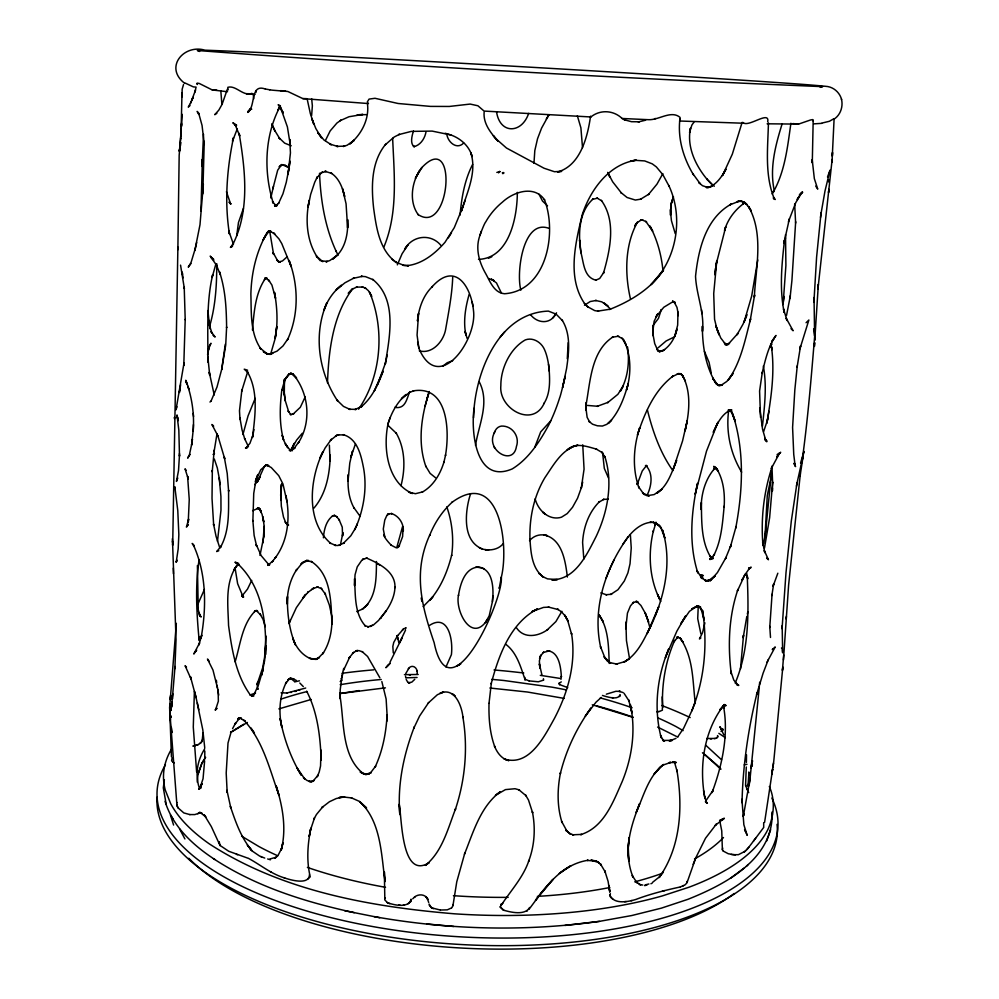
<?xml version="1.0" encoding="UTF-8"?>
<svg xmlns="http://www.w3.org/2000/svg" width="999" height="999" viewBox="0 0 999 999"><rect width="100%" height="100%" fill="white"/><g stroke="black" fill="none" stroke-linecap="round" stroke-linejoin="round"><path stroke-width="1.5" d="M567.282 358.791L568.181 342.732M813.174 120.567L812.287 162.874L812.212 159.665L814.347 178.634L817.744 189.123L815.708 186.064M814.747 335.239C811.313 376.71 807.929 418.506 802.272 459.702L803.983 451.423L800.549 463.124M177.872 247.015L177.859 249.775L179.171 155.257L180.682 138.399M179.458 453.521L179.495 456.181L178.833 430.207L176.985 414.96L178.334 420.591L177.572 418.194M795.629 223.064L794.655 203.983M814.747 338.137L814.747 340.309L818.343 284.465L818.031 289.086M834.04 120.117L832.13 159.515L828.533 192.532L828.883 189.323M197.402 565.496L198.289 611.438L197.677 608.229L200.3 616.196L199.375 614.46L201.199 616.97L199.363 615.322M452.722 276.923C452.097 294.755 448.563 312.437 445.529 329.995C443.181 341.621 432.23 354.345 419.293 350.849M185.215 319.405L183.779 365.447L184.041 362.887L176.011 409.815L176.935 406.718M813.998 302.385L814.035 297.54L814.622 335.989L813.636 328.883M746.503 754.794L746.403 762.399M172.465 541.083L172.69 545.229L177.859 248.739M327.497 382.917C328.609 350.761 332.892 314.747 352.809 288.586L348.264 293.369L352.023 289.248L357.155 286.913L356.318 287.113L363.012 287.063L362.225 286.95L365.659 288.162L364.935 287.737L368.394 290.672L371.715 296.441L369.58 292.183C385.002 329.458 381.531 375.774 358.554 409.228M266.021 636.051L264.598 657.23L262.637 667.906L257.08 684.377L257.879 689.098M174.475 418.881L174.5 417.27L174.488 417.957M200.961 211.288L202.385 159.303L202.073 166.433M182.03 95.667L182.055 96.866L182.155 89.211L183.529 84.553M187.1 384.016L185.789 380.244C191.833 396.403 194.555 413.911 193.182 431.131L193.431 424.625M586.001 410.089L586.276 402.747L586.001 410.089L586.026 408.816L587.137 417.332L589.772 422.252L589.16 421.516L592.557 424.225L597.402 425.799L602.385 426.049L606.743 424.375L611.613 420.092L608.204 423.489C618.955 412.774 624.263 397.739 628.309 383.404L626.498 390.047C631.393 373.776 631.306 355.319 623.688 339.885L626.161 344.992L622.002 338.174L622.951 338.911L617.519 336.064M764.997 536.525L767.282 495.529L771.228 476.623M771.153 471.291L770.966 478.046M204.745 757.504L204.82 750.998M280.644 495.417L281.543 484.19L280.756 500.424M484.128 112.188C483.091 123.676 491.033 133.342 498.264 141.346L493.356 135.727L495.841 138.699M772.452 488.049L772.364 491.033L772.664 482.005L769.63 517.682L764.485 548.101M533.966 163.337L534.815 150.574L537.537 138.724L541.595 128.097L548.876 114.897L546.303 118.968M748.8 774.013L748.75 775.524L748.825 772.002L749.5 774.749M752.11 763.998L752.085 764.922L752.297 760.938L750.861 767.981L752.122 764.997L750.699 767.906L752.422 764.847M746.29 766.982L745.591 784.952L747.09 789.647M659.64 711.388L662.399 710.177L662.3 708.254M262.987 542.844L264.161 526.411L264.223 531.356L263.848 536.813L264.048 525.212L262.849 516.808L263.761 521.928L262.025 514.173L258.928 508.066M795.666 221.703L791.907 280.619L789.997 298.526L790.346 295.829L786.5 315.534M179.47 455.082L178.521 470.566L176.436 481.431L177.797 478.009M832.367 155.557L832.492 152.46L832.342 156.256M814.01 300.562L816.595 257.168L821.066 212.712L820.504 217.445M202.273 162.025L203.521 134.228M204.633 760.851L203.047 778.745L199.688 788.723L202.123 783.691L199.038 788.648L200.587 787.224L198.789 788.723L200.799 788.174L198.776 788.461M474.038 408.441L474.013 408.966C477.472 367.532 500.437 312.887 548.376 311.101L556.106 314.123L562.512 320.716L562.137 320.105C571.153 334.578 568.881 352.61 566.558 368.643L562.562 387.562C569.255 358.691 561.051 394.905 559.69 397.702C556.68 407.242 553.021 416.571 548.488 425.474C539.398 441.97 528.658 458.828 512.275 468.893C475.799 484.552 470.841 432.018 474.038 408.441L473.551 417.857M171.441 756.805L169.668 707.267L176.336 623.351M202.809 193.893L204.258 141.284L204.271 144.443L202.06 125.449L199.251 115.26L197.153 111.389L199.163 113.799L198.389 113.099M386.788 721.403L387.1 714.647C386.151 732.642 382.729 750.848 375.025 767.244L375.711 766.046L370.342 773.089L371.291 772.452L365.372 774.55L369.305 774L366.246 774.4L360.152 772.04L363.861 774.038C341.346 756.955 344.33 722.652 340.184 697.252L340.184 698.513L340.184 690.009L342.008 676.023M417.245 673.95L417.157 670.853L417.282 671.553C416.421 666.271 411.238 664.435 408.279 668.831L408.941 668.219L405.794 673.463M181.606 123.064L181.431 126.374L182.243 114.373M782.854 666.97L782.417 670.429L783.716 654.919M180.782 136.376L181.294 127.635M176.823 804.819L177.085 802.547M620.342 695.117L620.004 694.605C618.568 700.586 607.18 696.915 602.472 695.441M783.453 659.977L788.623 584.939L800.349 473.751M170.03 714.098L169.842 704.008L169.693 706.605M180.644 138.824L180.931 133.841M460.089 215.085C461.538 197.752 464.61 180.07 472.602 164.448M452.997 905.531L453.047 904.545M203.359 184.278L199.987 224.763L194.842 250.537L196.678 242.57M252.435 330.032C254.046 312.687 255.12 293.793 265.097 278.896L264.335 279.782L266.508 277.934L265.01 278.371L266.696 278.084L265.147 278.047L266.895 278.309L265.397 277.872L269.555 281.106L268.581 280.032L271.928 285.065L275.549 298.276L274.5 292.382C277.223 307.492 278.072 323.201 275.212 338.349L276.76 326.598L275.025 339.036L270.554 354.458M768.431 122.902C767.856 148.102 764.497 175.05 774.337 198.913L773.426 197.402L775.199 199.513L773.338 198.489M222.09 366.596L225.324 344.143M740.484 668.955L743.531 635.202L743.169 637.737L746.827 616.395M786.263 617.744L786.176 619.055L786.375 616.233M429.108 904.07L431.131 907.479M478.721 567.107C464.885 567.407 460.189 584.265 458.479 595.504L458.541 594.929C454.807 610.876 472.003 644.442 487.699 619.193L485.352 622.689L489.198 615.821L492.395 601.698C493.981 589.198 493.381 566.346 475.849 567.157L481.506 567.669L484.178 568.868M492.395 601.698L492.819 595.704M698.251 606.455L697.714 618.643L700.898 633.928M728.583 411.163C725.886 432.317 730.644 453.946 741.658 472.177M181.381 126.511L181.543 124.251M194.393 691.32L193.282 727.072L196.628 771.915M306.668 691.183C317.57 712.225 320.317 736.613 321.141 760.002L320.991 750.024L320.554 765.946L319.205 772.015L317.195 776.785L317.969 775.311L312.737 781.493L313.973 780.469L310.901 781.855L312.35 781.318L309.053 781.48L310.577 781.593L307.08 780.494L303.434 777.796L304.757 778.97L296.815 767.632L301.198 775.112C290.734 757.816 283.841 738.411 280.145 718.568L281.793 727.022C278.484 712.1 279.433 695.853 286.413 682.08L285.552 683.666L289.36 678.908L287.774 679.832L290.684 678.446L292.17 678.508L288.986 678.808L294.031 679.17L292.769 678.633L296.328 680.431M759.452 685.052L759.665 682.205M193.244 429.57L191.608 445.092L192.42 439.21L192.245 440.534M590.559 116.146C587.637 136.713 580.456 165.734 557.517 171.99L561.675 171.341L554.457 171.716L544.018 168.219L506.493 148.039L495.804 138.649M748.775 774.712L748.039 785.214M771.053 476.923L765.584 531.88M236.713 235.752L238.461 222.54L243.419 208.391M323.414 537.812C324.026 529.807 326.061 520.729 332.892 515.721L332.28 516.121L334.89 515.496L333.928 515.234L337.262 517.032L336.426 516.408L339.473 520.154L338.973 519.38L342.257 527.147L342.582 536.063L342.919 532.654L340.459 544.68M759.352 686.475L749.912 779.982M772.165 813.273C773.039 859.402 725.187 884.415 687.911 899.325L661.388 908.141L631.78 915.534L599.45 921.365C524.762 931.792 448.439 929.844 374.225 916.632M197.278 782.142L197.939 774.512L201.86 763.311L205.619 757.292M818.156 287.013L828.733 190.634M248.676 858.478C260.502 864.872 271.054 873.825 284.216 877.821C290.709 880.082 309.353 885.439 309.503 874.525M309.902 876.922L310.015 875.786M179.62 149.088L179.445 151.036L180.919 142.62M172.827 693.781L172.29 699.35L175.025 666.508L174.875 668.731L176.036 639.61L172.615 543.806M197.053 83.641L197.365 84.49L197.115 83.129L199.263 83.454L212.287 89.96L227.535 91.733M715.534 268.132L714.847 274.75L716.795 260.602L713.711 293.594L714.56 319.293L717.095 329.745L719.18 334.977L715.883 325.949L720.691 337.887L725.274 343.881L724.35 343.007L726.947 344.705L725.624 344.018L728.333 344.568M203.034 732.667L202.148 740.971L202.248 740.009M269.792 89.81A55.382 22.715 35.4 0 0 273.276 90.26L287.824 91.483L302.872 98.614L368.444 103.559L367.307 101.96L369.056 99.101L375 98.289L398.114 103.496L430.407 106.394L449.3 106.456L470.179 104.071L477.909 105.769L484.078 111.076L590.884 116.958C600.199 109.378 613.598 110.202 622.115 118.481L648.551 119.693C658.915 120.217 671.266 109.803 680.119 117.457C677.235 137.5 683.116 157.567 693.431 174.75L692.744 173.539L700.112 183.666L698.776 182.455L702.459 185.689L708.016 187.525L706.33 187.562L709.852 187.05L708.316 187.55C716.645 184.54 721.815 176.548 725.973 169.181L722.464 175.612L732.329 154.146L742.12 122.39M670.829 205.245L670.516 215.185L670.891 204.795L673.451 196.728L670.829 205.245L672.115 200.2M832.13 159.515L831.83 162.362L831.992 160.901M586.238 403.833C590.372 380.831 591.408 350.724 613.099 336.888L612.225 337.237L618.618 336.201M771.765 774.5L773.763 761.263L782.729 667.994M341.096 678.508L341.87 680.356L340.184 681.53M172.427 697.939L170.879 710.526L172.178 701.935L170.879 709.69L171.691 706.031M501.161 577.859C509.178 547.19 500.487 466.958 452.06 502.285L452.522 501.898C442.345 511.063 434.627 522.777 429.607 535.476L429.895 534.702C412.599 572.34 421.728 606.231 434.165 642.744C449.762 718.805 503.696 599.587 501.311 577.11L499.2 588.461L499.35 587.712M762.449 426.198C764.585 405.944 767.045 386.276 763.348 366.046M453.034 905.144L456.768 881.805L464.797 853.146M800.087 475.961L803.283 455.194M164.373 779.695L163.312 787.836L166.159 804.12M281.631 484.19L280.744 490.946L281.331 506.131L283.504 517.12L286.001 523.326L285.177 521.89L288.249 525.062L287.038 524.487L288.599 525.049L287.337 524.787M284.578 378.996L283.891 389.897L285.202 400.786L283.941 390.884L284.453 379.42L284.29 394.98M757.766 259.965L751.673 296.091L744.105 322.015L746.54 315.834M751.91 764.735L752.459 760.639L752.085 763.336M764.585 822.427L772.677 768.918L772.015 772.926M311.626 115.622L312.362 105.857L311.663 98.764M560.963 679.308L561.413 676.136L561.351 676.935C560.889 667.544 559.053 651.061 546.928 650.824L549.675 650.799L543.231 652.509L543.743 652.097L540.546 655.868L539.56 658.516L540.821 655.157L539.373 660.988L539.935 668.269L539.348 663.885L542.032 675.361M765.271 533.853L764.772 537.362L765.971 529.395M582.704 482.105L581.293 488.111L584.065 469.13L582.742 444.817M342.108 676.798L342.732 672.502L341.97 677.772M749.088 785.689L750.137 778.396L743.418 815.733M772.964 767.244L773.563 763.024M767.819 417.957L766.857 423.164C771.128 397.952 775.087 371.953 771.39 346.453L772.04 349.7L770.629 344.006M199.101 559.615C195.067 586.226 196.603 613.336 199.126 640.009L198.726 636.663L199.388 640.896M179.92 389.073L179.395 392.47L180.057 388.199M179.72 390.309L180.607 384.815M820.803 214.947L824.999 190.959L830.057 170.142L827.509 177.023M783.278 302.023L785.901 265.434L785.514 234.628M716.121 264.523L725.736 226.835L724.512 230.457C727.647 219.468 734.789 210.052 743.93 203.321L742.794 204.183L745.142 202.597M796.478 486.163L797.002 482.917L791.295 521.128L786.001 572.664L782.067 628.683L782.155 625.836L782.667 652.834L782.304 650.337M263.986 535.839L259.965 555.407M790.908 123.264C787.549 146.791 785.077 171.141 773.226 192.245L774.138 190.709L772.177 193.956M270.966 197.103L270.816 197.989L273.501 186.189M217.47 541.371L220.979 510.214L220.929 496.528L219.231 477.959L220.055 484.565L219.917 483.491M782.854 304.57L784.227 296.516M768.955 411.276L767.369 420.517L763.586 431.693M191.796 443.768L189.423 454.77L187.637 458.154L190.11 454.408M704.894 622.839L702.522 632.767L699.437 638.935L700.861 637.949L699.662 638.411M253.933 429.582L252.497 437.437C255.145 415.884 258.716 391.133 247.215 371.566L248.227 372.814L244.231 369.18L247.602 370.204M763.536 544.03L764.847 536.863M264.897 88.874C250.15 83.829 255.794 105.919 247.964 112.437L250.549 108.504L247.777 111.776L249.7 110.127M475.512 445.442C478.746 424.275 490.147 402.684 479.133 381.606M310.826 828.421L309.228 836.313L310.826 828.421C307.742 843.568 306.493 859.427 309.74 874.649M722.689 848.051L722.364 849.724L723.251 851.073M207.555 354.633L209.253 347.015L207.929 350.811L208.179 362.312L208.017 357.155M529.657 907.479C525.149 915.596 511.088 912.412 503.446 910.126M396.84 547.277L402.547 526.598M796.852 483.816L803.221 455.382M722.377 849.674L721.753 830.856L719.63 820.179M529.72 907.766L529.295 909.165M180.382 144.917L179.383 151.386L181.056 132.155L181.993 92.969M216.995 433.828L214.086 451.673L214.261 450.074L212.2 471.828L212.325 470.492L212.025 498.414L213.686 525.399L213.561 524.088L216.046 536.276L219.705 547.627M747.826 786.438L748.938 782.442M377.522 384.702L385.477 362.999L385.314 363.723C389.735 336.463 397.427 299.275 372.702 279.408L373.426 279.795L365.459 276.636L361.101 276.323L362.287 276.361L353.072 278.371L354.32 277.847L344.917 282.817L336.101 289.997L341.396 285.252C333.391 291.633 327.397 300.299 324.063 309.977L326.848 302.909C312.987 334.715 318.731 372.702 337.737 401.123L337 400.137L343.469 406.406L350.224 409.503L349.126 409.215L356.144 409.39L354.957 409.553L362.038 406.306L360.989 407.018C372.04 397.914 378.271 384.415 383.079 371.216L374.363 390.684L374.825 389.797M385.314 363.723L387.2 355.144M342.645 673.251L343.706 668.356M429.295 391.521C421.416 415.484 417.282 442.332 425.936 466.658L425.686 466.071L430.107 473.376L435.477 477.709M425.986 131.98C424.85 138.312 420.616 145.105 414.023 146.616L413.424 146.329L414.672 146.553L414.023 146.616C410.065 143.544 411.788 136.064 413.486 131.006M173.077 762.399L174.201 762.899L171.603 760.851L172.128 757.916M747.339 614.01L747.876 611.65M388.074 423.613C382.979 447.702 387.088 482.467 412.45 493.518L408.554 492.107L415.447 493.706L422.702 491.895L422.102 492.207C433.454 485.964 440.384 473.926 444.018 461.838L443.843 462.562L445.616 454.832L445.454 455.507C449.637 432.03 448.514 384.74 413.074 390.909L413.898 390.746L409.528 392.47L401.461 398.763L406.118 394.48C397.053 402.172 391.246 413.074 387.862 424.338L390.122 417.594L389.835 418.394M235.14 661.8C240.434 644.58 242.033 623.988 255.444 610.764L254.458 611.575L257.018 610.514L255.532 610.701L257.38 610.851L255.881 610.614L257.742 611.313L256.343 610.676L260.702 614.972L259.915 613.848L263.024 619.305L265.272 626.66M281.194 850.049L282.979 842.731L281.194 850.049C286.738 828.808 282.667 806.368 276.149 785.826L279.021 795.429C269.73 769.642 263.099 740.621 243.856 720.179L245.255 721.34L239.872 717.956L241.508 718.531L238.936 717.869L240.809 718.044L238.424 718.131L240.422 717.856L238.174 718.643L240.11 717.881L237.924 719.33L239.673 718.106L234.877 724.225L235.814 722.627L232.567 728.646M661.163 310.202L661.326 309.54L658.441 318.419L652.996 325.487M194.817 92.245L196.104 87.1L193.369 86.888L185.24 83.092M257.567 682.392L257.08 684.377M272.839 188.861L277.685 170.192L281.718 164.51L279.108 166.796L282.854 164.623L281.631 165.047L283.891 164.847L282.492 164.872L288.836 167.432L284.902 165.172L289.41 168.157M242.932 434.528L248.052 415.921L255.195 398.376M387.125 902.559C393.631 905.007 408.778 908.703 411.076 899.187L410.976 901.011M425.025 406.393L428.534 393.781L426.685 399.975M400.999 485.664C405.544 468.381 405.257 448.526 396.029 432.804L396.441 433.379L388.461 425.811M227.372 89.198L222.09 104.321L218.818 110.127L214.735 114.698L216.858 113.299M479.895 235.527C475.137 248.476 479.145 262.337 485.789 273.788C490.159 281.681 494.093 292.857 504.557 293.743C547.19 290.771 557.192 231.768 544.368 199.538L544.63 199.987C534.515 184.778 513.449 191.808 502.435 202.123C495.691 207.617 489.972 214.335 485.726 221.928C483.641 224.113 477.297 242.994 481.393 231.169M195.379 248.214L191.034 262.537L188.262 267.17L190.971 263.549M637.312 483.978L638.011 481.418L637.15 484.59L642.245 470.966L646.59 465.447L645.616 465.909L646.64 465.671L645.566 465.746L646.615 465.946L645.554 465.559L646.728 466.321L645.903 465.534C653.671 473.713 651.473 486.501 646.877 495.729M494.218 433.141C485.352 449.875 513.199 466.858 516.421 446.528C519.767 437.287 513.261 426.96 503.484 426.123C500.174 425.586 496.903 427.447 495.392 430.382C494.717 431.331 493.481 435.339 494.805 431.531M534.765 447.24L540.696 431.893L550.749 420.829M743.406 815.933L744.068 813.523L743.219 816.433M783.74 243.356L785.576 237.874M310.552 829.769L314.523 817.869L313.748 819.38L316.446 814.51L322.989 806.568L321.828 807.617L329.458 801.722L336.351 798.501L344.643 796.852L339.26 797.502L343.519 797.015L351.835 797.939L351.136 797.726L359.066 801.235L366.583 807.991L359.652 801.535C381.143 821.403 381.231 854.457 385.052 881.593L384.34 871.902L384.84 899.974L387.799 902.946M305.182 396.928L300.312 407.305L292.857 414.335L293.818 413.723L290.222 414.573L291.583 414.685M210.102 324.563C215.647 304.82 216.808 284.078 216.746 263.674M252.872 435.314L249.912 443.356L245.679 448.326L247.402 447.365L245.467 447.964L247.44 447.427M469.13 294.43C465.384 307.605 463.037 321.815 465.984 335.377L465.147 331.468L467.07 338.349M405.544 630.069L399.5 642.869L401.973 638.111L400.999 639.972M581.443 487.462L577.547 498.239L572.514 507.317L567.22 513.586L561.488 517.195C549.425 520.979 538.136 510.626 535.139 498.851M788.411 221.903L789.36 218.918L784.352 241.371L784.54 239.96C781.792 263.948 779.307 288.561 784.19 312.425L783.541 308.953L786.987 320.492L786.213 318.256L793.094 330.756L791.021 328.659M409.777 391.608C406.668 399.088 405.582 407.967 396.653 407.617L395.192 407.03M782.142 123.826C775.574 145.017 769.442 167.832 774.175 190.035M694.642 703.396L691.857 710.826C704.645 679.208 707.779 643.905 702.497 610.339L704.083 619.88L701.073 608.791L702.11 610.851L698.463 605.869M472.052 156.418L470.754 152.535C477.197 172.203 467.045 192.382 461.438 211.039L465.209 200.2M788.91 220.442L795.803 202.56L802.197 192.008L800.524 193.868L802.721 192.245L799.437 194.543M289.248 622.789L290.085 620.367L289.285 622.639M215.722 264.56L212.125 277.422L212.7 274.713C206.843 299.6 207.817 325.412 207.854 350.799L210.951 343.244L209.34 346.066M655.694 523.538L653.234 531.618L653.433 530.719C647.914 553.483 649.263 578.184 659.727 599.375L657.542 594.343L660.751 601.46M385.114 897.939L384.89 898.588M766.72 840.921L770.641 829.719M197.939 774.512L201.873 763.298L205.394 757.667M656.106 522.327L655.094 525.149L656.043 522.502M463.349 205.694L454.295 227.61L445.017 242.27C435.302 253.359 422.702 263.736 407.604 265.609L408.391 265.647L403.958 265.384L395.816 262.15L396.391 262.575C379.345 250.324 376.336 227.585 373.638 208.292C371.253 186.563 371.066 161.988 385.726 144.181L385.277 144.78L394.13 137.05L399.488 134.278L398.713 134.615L411.301 131.393L432.13 131.094L450.911 134.977L445.192 133.254M763.686 827.259L763.686 822.701M464.448 854.232C473.301 832.155 480.457 806.518 500.362 791.683L495.417 795.354L505.469 789.61L515.022 788.723L519.468 789.934L518.818 789.722L526.236 795.878L525.599 795.104L528.496 800.049L532.667 812.886L532.367 811.7C535.651 828.196 534.652 845.629 528.571 861.375L528.933 860.414C523.189 877.971 509.44 892.02 500.174 906.942L503.983 910.414M722.789 819.242L719.829 820.891L724.337 818.206L715.247 825.399L716.445 824.025L705.506 838.248L695.741 857.916L686.987 882.779L685.214 884.752L680.431 886.912M190.472 103.459L195.579 90.035M231.181 731.805L228.009 743.006L226.199 773.039L227.173 792.457L226.935 790.334L230.769 807.716L230.344 806.368C236.014 823.026 241.071 837.799 252.31 851.111M288.986 623.601L296.341 607.704L305.657 594.442L302.672 598.126L308.441 591.858L307.68 592.544L313.649 588.186L312.999 588.586L318.069 586.888L316.983 586.875L321.828 588.786L320.954 588.111L325.474 594.205L324.887 593.069L329.358 605.019L332.08 617.469M343.581 670.254L349.887 656.718L349.063 657.991L353.634 652.347L352.51 653.321L356.805 650.524L357.767 650.511L355.681 651.011L358.878 650.611L362.712 651.885L362.125 651.598L367.57 656.468L379.857 677.784M264.473 466.246L257.18 482.28L260.314 476.56L254.982 484.615M679.969 119.568L680.257 118.856M610.414 893.68L609.927 895.529M747.027 314.598L743.069 324.088L736.962 334.815L737.949 333.379L728.196 344.255L729.545 343.144L726.385 344.93L728.009 344.093L725.137 344.692L726.773 344.368M655.119 616.083L658.716 606.755L647.102 633.678C663.324 602.197 673.126 564.91 662.537 530.082L664.847 538.086L660.576 526.948L661.55 528.496L655.257 522.527L659.964 525.861L652.772 522.152L654.208 522.539L649.999 522.327L651.373 522.24C641.483 523.039 633.503 530.007 627.659 537.524M813.136 120.13L812.886 120.767L812.574 119.593L810.439 120.005L798.551 124.101L767.132 123.801M397.327 264.86L402.073 253.808L407.942 244.855L404.632 249.275C412.387 235.364 430.781 233.242 440.871 245.329M470.666 493.693C467.407 502.422 458.728 539.572 482.267 548.926M452.959 905.693L451.76 907.754M383.928 246.903C398.264 212.625 394.143 174.438 392.644 138.249M192.245 99.363L193.019 97.44L191.683 100.774M622.839 544.305L628.134 536.838C605.232 568.369 591.932 609.115 600.811 647.939L600.461 646.59L604.932 657.866L607.991 661.625L604.058 656.743L610.564 663.061L609.34 662.512L617.37 664.185M543.606 679.982L543.431 678.721M695.741 857.916L693.144 864.372M281.568 848.538L277.884 855.743L274.663 858.366L276.111 857.254L270.055 858.94M606.006 578.234L609.802 568.968M543.531 680.144L538.336 681.78L529.07 680.893M692.107 710.177L683.666 728.196L677.909 736.6M405.432 628.783L406.006 627.872M204.408 589.485L198.189 603.483M251.723 580.394L247.49 589.135L241.958 596.053L242.957 595.204M325.437 140.484L330.169 130.906L336.925 123.039L340.971 120.18L340.184 120.667L349.026 116.733L362.924 114.423L357.38 114.823L358.341 114.76M767.032 662.162L775.224 646.965L772.239 649.575L773.476 648.776M247.39 372.702L241.621 391.283L241.895 389.885L239.485 410.714L239.985 419.455L239.872 417.632L242.045 429.932L244.917 439.548L244.555 438.474L248.439 446.69M357.267 524.138L354.745 529.62L357.267 524.138L356.78 525.199C363.948 507.417 366.983 487.737 363.686 468.743C361.213 455.856 357.717 438.549 343.044 434.64L344.131 434.89L337.487 434.89M717.532 735.589L717.544 737.312L715.409 738.423L706.743 738.498M291.458 449.363L294.268 443.319L291.383 449.488L296.603 440.097L302.31 433.279M609.777 569.018L613.91 560.227M742.644 578.871L742.032 580.007L745.154 574.213L737.399 591.008L737.961 589.385C728.696 616.383 727.722 645.829 731.28 673.963L730.744 671.016L733.79 680.069L738.336 685.539L736.55 684.315L738.636 685.202L736.55 684.315M561.888 611.301L555.894 621.578L547.152 629.957L547.714 629.582C538.111 636.55 523.838 638.973 516.495 627.797M191.284 101.723L188.262 107.118L190.01 105.569M355.444 443.906L350.974 456.943L352.46 451.323L349.787 463.037L348.027 481.006L348.326 474.6C347.427 486.063 348.439 498.089 354.195 508.279L353.758 507.48L360.127 516.321M662.861 173.614L656.992 184.103L648.351 194.668L649.138 193.981L640.396 199.338L641.271 199.088L635.327 200.037L627.085 197.502L620.966 192.582L621.44 193.032L612.662 181.793L607.692 172.39L609.815 176.91L608.104 173.252M651.385 624.8C644.355 638.448 637.936 654.57 623.726 662.237L629.507 658.616L624.937 661.6L616.133 664.11M768.331 659.565L763.074 673.264L756.593 694.63L757.08 692.831C748.226 728.758 742.844 765.734 742.02 802.734L741.932 799.237L743.855 824.749L747.19 835.339L744.58 829.52L745.866 832.08M237.362 128.659L232.48 141.159L233.479 137.712C226.848 169.106 224.4 202.198 229.445 233.978L228.684 230.781L233.441 244.193M763.536 827.659L755.082 838.985M254.046 694.43L258.466 684.964L263.162 668.955L261.663 675.162L264.648 660.451L265.709 645.554L265.522 654.62C266.633 622.377 262.462 587.025 237.799 563.848L238.749 564.66L234.965 562.225L238.411 563.911L236.613 563.399L238.661 563.299M400.512 640.921L390.022 662.15M278.459 203.621L282.954 193.794L286.276 182.28L289.161 167.445L290.01 161.101L287.999 174.5L290.447 152.884L289.722 139.398L290.309 145.08L287.4 126.91L280.232 106.631L283.054 112.75L278.184 104.708L279.982 105.607M735.189 683.104C749.4 649.575 748.701 611.388 747.215 575.649L747.727 578.883L746.678 573.339M717.757 736.85L717.831 736.113M528.671 113.374C521.828 133.716 500.037 134.528 496.578 112.038M699.113 606.418L700.786 607.305L696.827 606.143L698.588 606.031L691.77 608.928L696.977 606.056L689.435 611.363L680.769 623.875L685.564 616.046L676.822 631.268L665.409 657.592L668.818 648.676C657.005 676.535 653.496 708.366 661.213 737.774L660.514 735.414L663.698 741.108L662.499 739.535L664.21 741.108L662.812 740.059L664.585 741.033L663.086 740.421L672.152 740.371L670.641 740.559L675.986 738.361M355.269 528.459L350.824 535.776L343.206 543.506L344.293 542.719L338.886 545.404L340.184 545.067L337.4 545.516L334.528 545.267L335.801 545.479L329.882 542.957L330.781 543.468C305.519 521.553 309.515 479.595 322.827 451.985L319.643 458.728L325.137 447.964L331.443 439.223L330.357 440.422L336.875 435.252L335.539 435.951L338.848 434.74M798.139 197.902L797.177 199.513L799.625 195.429M559.303 682.954L559.465 684.652M777.884 455.407L776.772 456.918L779.794 452.759L771.265 468.519L772.427 465.896C763.81 491.246 760.639 518.781 762.999 545.442L762.649 542.22L764.834 552.684L764.285 550.524L768.443 559.752L766.695 558.079L768.119 559.128M210.976 401.248L217.008 387L222.053 367.994L221.691 369.593L225.712 345.105L226.623 326.935L226.611 327.622C226.373 308.229 225.549 290.272 219.518 271.84L220.379 274.737L215.809 263.624L216.671 265.509L210.215 256.094L213.848 260.09L211.251 257.892L213.461 258.828M279.832 106.93L278.047 109.815L280.419 105.882C264.448 135.152 263.461 171.865 273.301 203.222L272.452 201.636L276.261 205.931L274.55 205.369L276.548 205.969L274.7 205.819L276.785 205.769L274.95 206.081L277.085 205.282L275.387 206.169L279.021 202.785M419.493 170.554L415.384 178.297L421.903 167.482C411.451 180.594 408.603 201.786 418.281 214.735L417.857 214.36C450.586 236.913 458.454 128.172 421.578 167.894M176.174 561.763L177.123 560.252L176.199 562.35L178.184 548.888L178.846 534.602L177.785 510.576L174.825 486.813L175.287 488.923L175.112 488.286M561.276 681.892L559.003 683.403M448.301 237.874L451.473 232.842M744.53 575.337L749.949 567.669L748.576 569.005L751.023 567.032M556.53 312.812L555.344 314.785C549.438 324.575 537.187 323.214 530.581 314.735M445.966 667.032L451.411 654.62C453.271 638.436 447.727 613.611 429.632 625.312M385.527 611.788C390.609 604.507 394.68 596.116 394.98 587.075L394.955 587.699C395.804 571.253 378.047 563.111 366.246 557.929L367.095 558.004L362.587 559.615L363.624 558.778L361.688 560.402L357.242 566.883L355.045 574.775L354.508 585.526L354.583 578.758C355.494 594.455 354.17 613.586 365.384 625.948L364.71 625.499L368.581 626.885L367.707 626.922L373.414 624.999L378.496 620.491L386.151 610.913L380.357 618.506L381.094 617.582M410.202 902.309L410.939 901.198M309.79 877.085L308.029 878.983M200.787 742.831L201.973 741.395M771.902 343.993L769.942 346.915L771.503 344.68M774.025 338.449L771.59 341.895L775.973 335.427C768.119 346.641 765.246 360.364 762.05 373.439L762.324 372.152L759.59 391.021L760.539 417.382M693.993 122.103L691.845 125.112L689.572 132.517L690.459 128.197C686.6 146.865 695.579 165.672 707.392 179.695M620.329 695.754L619.517 696.59M530.257 907.679L541.396 892.631L553.034 879.357L535.501 900.336C545.429 887.212 556.081 873.788 570.791 865.821L559.303 873.488C567.669 866.832 577.534 861.775 588.199 860.264L587.187 860.439L596.79 861.113L590.946 860.039L599.288 862.836L598.014 862.037L601.311 865.034L600.324 863.723L605.406 872.239L604.782 870.791L608.091 881.343L609.802 892.169L609.153 886.787M201.648 741.895L198.376 744.505L192.782 746.091M663.386 871.802L659.115 877.597C681.081 846.615 682.991 806.23 676.835 769.904L677.222 771.827L674.712 762.899M748.775 847.277L744.18 852.159M754.37 839.922L746.99 849.637M313.861 508.204C326.386 493.593 329.795 473.763 330.244 455.094L330.045 461.338L329.383 445.142M388.074 665.184L385.876 667.732L390.234 663.199L388.673 664.61M195.042 652.197L196.666 650.099L193.781 654.008L199.6 642.906L198.851 644.992L201.748 635.177L201.024 638.249C206.593 607.617 206.581 574.25 193.581 545.404L194.193 546.565L192.183 543.419L194.181 545.504M428.696 702.509L419.63 715.971L413.873 728.059L414.335 726.885C403.608 754.67 397.315 784.715 399.812 814.585L399.225 804.232C401.948 818.218 401.248 880.206 429.145 862.661L425.374 865.409C442.432 851.535 447.939 828.396 455.606 808.715L455.294 809.665C465.222 779.919 468.144 747.839 462.849 716.882L462.987 717.594C461.863 706.143 455.007 686.937 440.035 693.181L443.531 692.095L437.4 694.705L428.121 703.134M755.631 838.273L753.496 841.046M730.893 410.614L728.071 410.177L731.905 410.04L728.771 410.839L730.444 410.04C721.553 414.285 717.12 423.863 713.261 432.367L717.956 422.19L706.505 451.161L695.192 494.243L697.539 483.354C691.183 512.599 688.586 544.093 697.876 572.989L697.14 570.904L702.022 578.546L700.661 577.172L706.393 581.118L704.707 580.282L709.003 580.569L707.142 580.731L710.264 579.857L708.453 580.731L715.047 575.861L710.027 580.956L717.432 572.552L726.123 557.33L725.461 558.641L731.093 544.917L730.257 547.427L736.063 526.56L735.739 528.034C742.881 490.347 744.755 450.399 732.554 413.549L735.326 421.491L730.856 410.776L732.292 412.974L729.844 410.114L731.605 411.513L728.983 409.877M498.613 172.815L499.712 171.503L498.301 172.278M414.772 679.32L411.775 682.167L408.316 682.729L409.777 683.079L407.629 681.955L406.181 679.482M504.757 331.668L500.037 337.275M238.024 564.36L233.903 569.817L237.025 565.284C224.625 582.567 228.059 605.406 228.546 625.386C231.78 648.888 235.677 674.225 249.65 694.005M552.522 318.107L555.344 314.785M833.703 118.831L829.357 121.291L822.015 123.052M405.644 627.697L404.957 628.471M307.105 98.751L310.339 113.574L313.773 124.101L311.688 118.244L315.846 128.571L321.528 137.887L317.719 132.542L323.976 140.022L331.356 144.755L330.045 144.131L338.012 146.553L336.588 146.366L344.58 146.154L343.269 146.491L347.14 145.23L354.208 140.235L349.887 143.931C361.376 134.453 369.318 119.356 367.507 104.208M705.806 800.848L713.298 790.009L712.037 792.607C722.127 765.546 728.895 734.515 723.438 705.856L724.362 708.116L723.363 706.093M777.834 573.214L773.014 586.363L773.638 584.078L771.877 595.541L772.065 594.243L769.754 627.484L769.754 626.273L770.504 637.462M721.053 731.468L723.026 729.47M365.022 607.142L367.807 604.22L362.137 609.378C376.773 598.526 376.261 577.922 376.461 561.5M746.403 866.345L748.139 864.522M387.412 665.996L388.786 664.61M658.091 347.814L666.133 340.971L674.55 336.825M287.225 256.731L282.467 260.964L278.946 261.913L280.394 261.925L278.172 261.563L279.558 261.988L276.81 260.04L277.822 261.114L273.089 252.572L273.589 254.383L269.917 232.442M714.073 576.835L715.047 575.861M778.696 454.283L780.706 452.272L777.097 454.545M403.084 629.432L397.04 636.363L397.727 635.451L393.743 642.419L392.832 646.44L393.281 652.859M524.875 677.422L525.087 679.245L529.095 680.906M529.52 540.659C533.866 535.651 540.197 533.541 547.29 535.676L543.693 534.815C562.325 538.661 565.434 561.326 567.37 577.047M730.594 878.233L744.018 868.131M503.121 543.756C497.502 550.811 486.313 551.248 479.408 547.852M659.952 876.423L652.634 882.292M501.823 903.745L500.761 904.644M211.051 401.136L209.965 402.023M442.907 366.171L447.227 362.724L452.709 360.714M412.712 898.825L415.035 896.677L414.448 897.077C418.519 893.705 425.537 894.005 427.759 899.375L426.049 896.652L427.759 899.375M601.273 697.439L596.028 702.147L585.302 716.133L590.983 707.991C576.635 728.109 566.296 749.5 560.289 773.763L560.526 772.677C557.255 789.11 556.942 806.493 562.062 822.589L561.563 821.29L566.982 831.205L566.058 830.419L570.516 834.14L566.058 830.419M254.508 694.255L251.91 696.378M423.151 606.593L432.854 596.753L429.682 600.424C440.909 587.624 447.589 571.378 451.698 555.007L451.61 555.556C453.983 539.41 452.21 522.215 446.803 506.88M214.498 453.484L213.049 454.52M353.421 140.909L354.208 140.235M745.579 851.048L738.398 854.682L732.754 854.694M404.183 628.483L402.422 629.944L403.584 629.008M501.173 904.307L502.872 903.196M409.34 903.034L408.067 903.795M715.421 468.144L713.698 469.555L714.772 468.331C704.894 479.508 700.961 494.842 701.136 509.527L701.373 502.609C701.698 520.741 700.911 540.958 710.576 556.98L709.677 555.931L712.986 558.616L711.55 558.291L713.036 558.416L709.914 558.803L712.899 558.066L711.463 558.416M321.491 172.677L316.546 178.284L317.395 176.811L314.747 182.193L310.614 194.518L308.054 207.13L309.278 200.187C305.232 219.193 306.443 240.322 317.183 257.005L316.433 256.119L322.789 261.701M303.821 562.012L300.687 564.547L301.985 563.336L296.004 570.691L296.865 569.33C290.01 579.557 286.95 591.908 287.325 604.145L287.475 596.578C287.075 612.961 289.161 629.632 295.379 644.879L292.744 637.961C295.667 646.84 301.81 655.044 310.639 658.691L309.465 658.216L316.308 659.39L311.476 659.103L317.944 658.528L316.471 658.94L319.43 657.342L318.157 658.291L323.526 652.672L322.702 653.87C330.095 642.944 332.305 629.407 331.968 616.445L331.93 624.088C330.981 602.559 331.481 574.325 311.026 561.313L311.988 561.875L307.03 560.751L308.554 560.476L302.285 562.824L306.98 560.339L302.285 562.824M451.523 907.929L447.277 909.852L440.422 910.027M199.85 743.593L200.674 742.956M584.49 305.219L590.234 301.536L596.266 300.449L595.616 300.462L601.773 301.848L607.991 306.131L604.245 303.109L610.564 309.103M806.081 322.739L808.878 320.005L799.949 348.726L800.574 345.854L797.115 367.132L797.252 365.946L794.829 389.91L792.594 427.435L793.743 454.445L795.104 465.509L794.442 463.449L795.554 466.608L793.805 463.374M322.54 171.84L321.166 172.852L326.348 171.428L324.825 171.241L331.893 173.489L330.681 172.839C338.998 177.834 342.482 187.537 344.692 196.478L342.507 188.686L346.066 203.784L347.602 227.784L347.652 219.63C348.301 233.991 345.329 250.474 332.63 259.128L337.387 255.145L329.832 260.527L325.899 261.863L327.372 261.376L321.516 260.901M833.603 119.405C840.434 115.36 843.406 106.543 841.433 99.013M198.701 813.311L194.78 814.585L189.723 814.572M717.294 737.499L716.495 738.011M187.737 524.95L188.374 524.5L186.413 527.097L188.649 519.13L188.224 522.502L189.248 499.525L187.587 476.311L188.312 479.145L185.027 468.806L186.201 470.404M463.698 142.994C456.855 150.2 447.727 142.12 446.753 133.991M199.9 812.462L197.74 813.723M251.948 93.357C243.219 96.828 235.951 84.878 227.809 87.325L228.184 89.86M713.835 184.64L710.501 186.9L711.788 186.039M478.521 259.378C509.353 258.217 517.32 217.195 517.332 192.382M252.622 510.651L258.666 508.166L257.093 508.416L259.578 508.553L258.004 508.404L260.227 509.29L258.828 508.691L261.326 511.975L260.664 510.889M266.483 464.772L260.739 469.767L255.369 481.493L257.879 474.488L256.094 479.158L253.734 493.444L252.872 521.278L252.859 520.516L254.121 535.377L256.643 546.203L256.181 544.567L261.263 555.744L268.881 564.76M311.513 589.51L313.649 588.186M230.644 732.404L247.365 722.452M230.569 732.442L243.569 724.337M217.083 708.441L215.172 710.027L216.508 708.191L215.547 709.864L218.356 701.186L218.132 690.109L218.207 690.858L212.999 670.129L207.467 659.028L209.378 661.55M767.707 121.828C769.992 109.828 747.901 128.134 742.931 122.44M370.179 626.56L372.477 625.237M362.562 609.053L356.843 611.538L357.592 611.463M711.338 558.453L709.852 559.265L712.799 557.105L710.064 559.59L714.51 554.258L713.711 555.556C721.528 540.397 722.527 522.789 724.175 506.118L724.138 507.092C724.937 494.455 723.788 481.156 717.407 469.955L718.094 470.929L713.723 466.333L717.145 469.143L714.123 467.882L715.671 467.994M491.82 256.755L488.486 258.279M650.911 883.74L652.185 883.153M196.803 745.217L198.227 744.58M683.541 885.688L682.916 885.951M291.683 450.212L290.047 450.899L295.142 447.602L293.781 448.838L299.113 441.583L298.401 442.819C311.913 421.753 308.841 392.47 292.707 373.788L296.591 378.009L291.271 373.526L292.807 374.138L290.247 373.539L291.908 373.514L289.41 373.838L291.046 373.314L288.611 374.513L290.047 373.589L285.614 378.234L288.848 374.213L284.703 380.294L281.743 390.397L281.868 389.635C279.807 406.293 279.146 423.663 283.566 439.985L282.193 435.352L284.203 441.408L287.824 447.764L285.202 443.706L289.048 448.901L292.445 450.636L290.934 450.249M606.356 694.18L615.908 691.283L620.367 691.408L619.03 691.308L623.026 692.544M526.498 911.188L527.497 910.801M503.471 172.515L502.797 172.777L503.533 173.252L502.672 172.74L503.159 173.526L502.397 172.602L502.709 173.626M746.99 764.285L744.18 764.872M286.663 693.069L305.694 688.036M264.81 465.771L267.357 464.86M298.901 690.259L299.987 689.872M609.877 895.104C613.836 904.632 627.872 901.935 635.851 899.45C650.299 893.98 665.184 890.259 680.232 886.975M278.871 708.89L311.164 699.475M296.541 691.008L294.842 691.52M645.604 120.205L638.236 121.953L639.26 121.791L631.468 121.703L624.3 119.755L625.174 120.192L622.102 118.444M195.479 745.566L193.931 745.903M820.204 87.363L822.639 86.638C614.06 78.034 405.482 66.259 197.34 50.487L199.663 51.473M267.033 353.783L271.004 353.883L269.131 354.358L277.01 351.149L283.004 345.941L288.261 338.374L287.5 339.81C298.876 314.997 298.651 285.764 289.111 260.389L291.233 266.77L281.768 243.581L278.921 238.848L273.351 232.804L274.825 233.941L269.418 230.906L271.166 231.506L268.469 231.081L270.379 231.244L267.757 231.656L269.705 231.293L267.145 232.58L269.031 231.593L266.483 233.816L268.144 232.093L262.762 240.459L266.296 234.103C256.131 252.335 251.398 273.301 250.874 294.068C251.461 312.5 249.962 333.254 260.976 349.101L259.902 347.814L267.407 354.17L263.286 351.698L268.818 354.333M269.131 354.358L272.814 353.396M644.667 885.638L646.927 885.052M218.818 550.724L216.696 551.56L221.378 545.941L220.255 547.652C230.195 530.369 228.371 509.365 228.609 490.159L228.621 491.271L227.223 473.451L224.288 457.117L224.713 458.803L217.732 435.314L218.057 436.176L211.925 424.5L213.649 426.336L212.75 425.224M645.142 884.927L648.9 883.965M631.118 900.723L632.03 900.499M662.499 891.008L664.56 890.646M748.9 568.231L750.848 567.807L748.651 568.219M564.922 925.449L599.45 921.365M714.422 738.636L715.159 738.486M720.903 819.817L723.551 819.292L721.403 819.48M290.784 692.507L291.446 692.382M232.505 246.391L230.407 247.415L233.429 243.594L232.455 245.18C250.162 210.752 245.267 170.117 239.136 133.379L239.735 135.914L235.102 124.588L236.214 126.099L232.854 122.727L236.651 125.175L235.002 124.838M496.84 172.427L499.812 171.828M385.427 687.849L339.772 693.568M658.503 711.613L659.24 711.5L656.805 711.775M339.972 693.543L359.253 690.571M418.206 674.475L404.42 674.65M250.737 109.366L251.748 109.216M654.557 118.694L655.744 118.519M404.12 904.944L403.384 905.032M672.152 740.371L668.98 740.734L670.466 740.571M265.484 465.459L268.069 465.209L266.171 465.309L268.818 465.734L267.07 465.334L271.266 467.544L278.746 475.674L282.979 484.04L287.025 501.81L286.051 495.579M590.022 116.708L590.884 116.958M357.38 114.823L366.308 114.623M289.285 450.387L291.995 450.199M624.525 901.672L626.273 901.56M813.973 123.851L821.64 123.364M253.783 696.078L251.049 695.641M306.493 98.626L302.872 98.614M287.25 693.031L281.094 692.794M406.506 677.784L417.07 677.497M647.901 495.579L654.208 494.555L662.2 488.923L656.905 493.256C667.869 485.689 671.827 472.09 676.648 460.364L672.989 469.917L682.554 440.959L687.225 420.716L685.077 430.881C689.31 412.874 691.595 392.557 682.592 375.562L683.391 377.147L681.056 374.038L682.317 375.399L679.795 373.501L681.343 374.288L677.222 373.926L678.746 373.514L672.077 376.748L673.226 375.949C654.32 390.147 644.605 413.161 637.462 435.002L639.71 427.759C633.416 447.053 632.08 468.743 639.073 488.036L638.511 486.725L643.656 493.906L642.532 493.007L649.288 495.954L644.33 494.63M613.249 697.752L612.05 697.664M710.314 738.923L711.575 738.923M409.378 675.137L410.364 675.124M674.65 762.262L673.076 762.025L676.36 762.499L669.28 762.549L670.741 762.412L662.349 765.321L653.983 774.375L659.864 767.294L663.698 764.447C648.488 775.823 643.681 795.953 636.188 812.524L639.547 803.77C632.504 822.002 625.961 841.558 628.858 861.35L628.246 847.14L629.17 837.724C627.335 850.873 627.946 864.672 633.016 877.072L632.23 875.524L637.175 883.116M281.518 90.709L280.532 90.672M400.087 905.144L398.688 905.082M250.949 93.794L247.29 93.694M723.089 729.282L721.241 728.933L722.702 729.832L721.203 728.708L722.689 730.694L719.867 726.698L723.85 734.902M216.771 90.122L212.287 89.96M743.681 123.239L679.557 121.004M267.807 564.86L269.53 564.934L267.819 565.184L269.668 564.66L267.882 565.397L273.289 560.476L272.14 561.962L275.936 556.967L274.937 558.329C287.15 542.207 289.835 521.191 286.988 501.61M403.159 265.347L408.391 265.647M798.551 124.101L792.981 123.589M735.439 854.882L728.296 853.758L723.264 851.086M489.872 688.011L527.534 692.032L564.26 698.413M426.635 923.975L453.783 926.498M246.266 93.656L254.995 94.48M242.083 596.328L243.606 596.89L241.97 595.916L243.469 597.027L241.77 595.142L243.019 596.615L237.625 583.678L235.152 568.468M282.542 90.709L285.577 91.034M440.272 910.014L431.643 907.866L433.466 908.665M640.371 884.714L642.807 885.039M269.805 89.823L265.247 88.961M540.284 675.336L560.314 678.458M639.16 884.54L640.746 884.789L635.901 881.83M731.206 854.457L732.017 854.582M189.947 814.622L183.804 812.911L178.122 807.916M213.449 858.641C255.806 886.538 305.07 902.022 354.295 912.649M344.68 910.726L379.757 917.731M291.221 145.779L284.653 143.144L278.871 137.637L279.932 138.948L274.613 130.257L275.062 131.219L271.828 123.751M724.025 705.269L726.011 705.681L723.813 705.306L725.774 705.169L723.401 705.756L725.274 704.869L719.717 709.914L724.325 704.47C703.833 730.656 698.888 766.42 704.969 798.513L703.521 790.509M607.479 498.976L608.179 499.138L603.246 499.45L604.008 499.288L598.938 502.135L599.612 501.548C588.736 512.137 583.341 527.559 582.604 542.507L583.828 559.09M702.022 575.362L703.346 575.649L700.873 574.725L702.896 578.021M559.378 684.527L567.744 687.624M592.282 704.807L633.179 717.382M220.017 845.416L228.721 851.26L248.264 858.316M488.748 278.546L494.143 280.707L491.508 279.258M237.762 854.732L236.426 854.382M587.3 405.419L597.777 406.281L597.065 406.368L608.316 402.26L607.604 402.684L617.894 394.305L623.126 386.126L620.317 391.258C627.984 377.984 629.695 361.875 627.522 346.878M596.778 449.2C587.125 446.64 575.499 441.858 567.07 450.012L574.088 446.041L577.934 445.167C562.037 448.788 553.434 465.234 544.905 477.659C533.778 496.291 529.208 518.206 529.97 539.76L529.945 539.01C530.856 552.41 531.78 568.693 543.656 577.297L539.098 573.488L539.672 573.963M267.657 858.965L270.467 859.789M596.753 705.906L596.79 705.906A271.603 110.514 3.3 0 1 632.854 717.145M389.785 903.683L388.049 903.046M284.74 878.009L284.116 877.784M199.4 812.399L202.048 813.348L200.15 812.474L205.856 816.982L204.171 814.834L211.326 826.573L219.992 845.391M261.538 856.842L260.826 856.58M674.737 762.274L673.126 761.663L674.7 762.312M267.682 564.348L269.305 564.972M264.735 858.066L259.64 856.093L252.06 850.923M595.829 448.826L602.534 452.784L601.635 451.948L605.307 457.717L604.745 456.293C613.274 482.704 607.754 511.838 596.153 536.451C586.888 554.457 575.387 579.969 551.685 579.77L557.405 579.595L547.539 578.883L543.069 576.81M569.592 833.366L573.601 835.002L572.539 834.789L581.605 834.427L580.681 834.64C603.945 827.497 613.149 801.935 622.115 781.742C632.117 757.429 636.038 730.219 630.269 704.37L631.93 712.799L628.646 699.937L629.407 701.523L623.988 693.219M450.561 134.865C460.527 138.299 469.355 146.079 472.09 156.506M600.811 592.882L606.655 594.855L605.894 594.73L611.65 594.243L610.726 594.455L617.969 589.71L624.313 581.031L627.909 572.852L630.032 563.761L631.243 547.976L630.381 534.752M270.392 871.715L271.079 872.052M657.592 727.047L677.834 737.137M548.801 228.296C522.739 218.681 516.083 273.414 520.879 290.147M491.446 279.221L496.478 282.929L501.535 293.294M683.116 730.631L675.911 726.51A272.028 109.203 3.3 0 0 658.329 718.081M503.171 909.964L500.174 906.942M241.621 836.163L258.803 846.478A272.028 109.203 3.3 0 0 277.472 855.644M705.581 802.197L707.367 803.296L705.394 801.448M214.86 859.515C193.294 845.491 172.727 826.673 165.06 801.335M377.51 563.723L379.632 565.072M213.024 335.314L215.122 337.013L211.014 331.568L211.975 333.179L209.353 325L210.202 328.958L208.891 320.304L209.59 325.025M718.843 733.328L725.336 737.687M587.587 306.718L594.655 310.589L598.551 311.263L597.627 311.151L610.426 309.153L609.515 309.478C630.344 301.298 650.936 288.873 663.573 269.917L650.948 284.703C676.723 260.077 684.028 217.57 668.756 185.427L669.293 186.576L662.899 174.75L656.355 166.908L652.272 163.861L644.717 160.926L635.364 160.327L630.531 161.039L636.338 160.202C608.953 163.961 590.347 189.997 582.267 214.598C575.449 243.182 566.683 278.134 585.039 304.183L584.477 303.596L588.211 307.342L584.477 303.596M612.911 899.225L610.614 897.289L609.889 895.229M294.68 681.605L290.097 677.846L290.984 678.783M764.847 439.485L766.832 440.871L765.059 439.485L766.77 441.77L764.897 438.349L765.808 440.534L762.537 429.145L759.74 408.079M702.434 752.784L716.857 764.909A271.99 110.677 3.3 0 1 720.978 769.168M675.312 303.122L672.714 301.099L675.312 303.122L673.338 301.96L674.924 302.135L672.802 302.085L674.475 301.735L671.84 302.372L663.748 307.292L655.794 317.083L657.854 313.661L654.145 321.253L652.896 331.006L653.159 335.814L653.109 326.086L653.096 334.877L654.707 343.594L657.779 350.499L656.967 349.175L658.89 351.236L657.667 350.449L659.827 351.448L658.391 351.298L663.274 350.661L659.34 351.785L664.535 349.575L663.423 350.337C670.641 345.467 675.137 337.487 676.972 329.108L674.775 336.363L677.659 325.174L677.971 312L678.246 315.659M391.708 545.491L396.278 547.814L397.452 547.802L399.45 545.754L398.838 546.653L402.609 536.6L403.097 527.222L403.309 530.944C403.771 523.251 398.601 515.609 391.171 513.449L391.983 513.623L387.987 513.948L387.312 514.86L388.973 513.636L386.65 515.896L384.777 520.042L383.291 529.058L384.727 536.713L383.916 534.527C383.279 537.612 393.893 547.902 390.759 544.692M431.556 907.791L429.233 905.119M547.514 205.794L542.494 201.036L538.948 194.131M392.12 259.303L396.391 262.575M505.819 644.318C516.495 652.409 520.429 665.971 524.512 678.109M186.501 667.12L185.077 665.684L191.296 679.557L190.472 676.723L196.116 697.714L194.63 691.82M704.969 754.557L720.104 768.581M705.806 745.291L721.553 759.789M235.976 562.287L238.749 564.66M746.815 788.636L748.713 792.619M714.235 186.289L706.705 178.933L711.101 183.741M257.68 507.642L260.751 510.389M184.64 83.267C163.911 67.457 183.741 43.844 204.957 50.175C262.849 52.36 320.704 55.619 378.559 58.666C507.105 65.734 635.639 73.089 764.11 81.643C784.59 83.092 805.094 84.353 825.536 86.301C833.129 86.613 839.647 92.245 841.608 99.525M250.225 848.95L251.186 849.824M290.734 414.498L288.112 410.914L288.786 412.088L284.99 399.762M229.033 202.16L230.856 203.933L229.445 202.185L230.682 204.096L226.436 191.721M299.825 683.029L303.284 686.563M599.15 615.009L598.738 614.547L603.309 621.965L599.15 615.009C608.753 628.958 608.541 647.152 609.228 663.448M316.433 256.119L320.304 260.764M251.448 850.062L247.315 845.067L251.436 850.224M674.313 302.335L676.985 307.38L678.009 312.675M672.914 470.666C660.077 452.684 652.709 431.268 647.402 410.002M749.412 207.954L745.229 202.909L746.852 204.42L742.956 201.686L744.779 202.522L740.234 201.174L742.182 201.236L737.262 201.573L739.285 201.149L729.982 204.783L731.505 203.958C705.856 217.932 698.326 249.45 695.541 276.311C696.353 294.855 704.607 312.45 702.484 331.356L702.384 326.248C702.359 346.091 705.606 366.708 716.183 383.828L712.749 378.171L717.806 385.002L716.32 383.641L719.043 385.464L717.27 384.74L720.117 385.614L718.219 385.439L722.452 384.752L720.791 385.489L726.872 381.406L733.004 373.489L728.358 379.945C740.933 362.013 745.179 339.71 750.599 318.831L750.012 321.616L754.607 295.042L754.332 297.103C755.831 267.37 764.01 233.916 748.551 206.531L751.298 211.051L748.551 206.531M715.346 467.057L718.094 470.929M185.602 381.868L187.4 384.44M608.478 477.959L604.308 468.381L602.597 452.747M257.43 688.386L257.967 689.185M220.092 845.541L219.206 841.77L218.993 843.393M172.939 818.843L170.442 815.059L173.589 825.049M176.935 805.306L178.309 808.191M253.134 731.243L254.42 733.266L251.099 728.021M781.468 647.989L782.117 649.025M259.728 509.365L261.326 511.975M712.749 378.171L713.623 379.62M179.57 828.883L184.902 838.935M704.395 351.261L709.078 362.4L711.263 373.089M682.592 375.562L685.401 381.143M706.88 803.271L704.632 796.64M335.864 250.724L338.099 255.22M198.664 612.799L200.3 616.196M272.327 125.35L275.062 131.219M282.517 111.613L283.054 112.75M177.597 807.105L177.035 805.843M214.335 459.09L217.332 467.982L219.343 478.871M336.326 251.661C324.937 227.21 320.642 200.025 319.53 173.252M494.792 448.364L494.093 446.765M769.317 786.475C775.511 800.162 774.075 816.233 767.806 829.657A305.444 122.977 3.3 0 1 688.96 887.224L662.399 895.891A305.444 122.977 3.3 0 1 454.508 913.81C369.78 906.742 282.043 891.008 209.54 844.03A305.444 122.977 3.3 0 1 170.654 803.608L165.26 790.047A305.444 122.977 3.3 0 1 172.253 747.864M577.372 115.822L580.894 127.81L582.517 147.64M381.843 681.555L386.126 699.038L387.088 715.009M675.274 233.754L671.428 220.654L670.292 209.79M171.229 717.494L170.442 715.396L171.054 717.195M255.981 92.532L255.694 90.597M180.557 265.135L184.378 288.661L184.216 287.163L185.215 319.805M396.89 635.626L398.039 638.923L397.078 636.113M427.584 899.088L428.696 902.497M187.912 386.163L188.973 389.473L188.524 388.049M214.236 395.005L209.266 372.265L209.728 375.324L208.079 359.203M630.419 298.763C624.7 273.888 624.762 244.743 637.499 222.128L634.802 225.799L636.875 222.877L641.383 219.905L640.521 220.18L642.844 219.955L641.932 219.842L646.59 221.89L645.754 221.291L652.672 231.169L649.962 226.061C657.354 239.922 661.538 255.457 662.999 271.066M650.099 628.234L646.927 617.157L645.017 612.574L648.626 622.14L645.292 613.199L640.908 605.444L636.937 601.61L637.999 602.06L635.764 601.473L636.85 601.323L632.617 602.859L633.553 602.272L630.406 605.993L627.447 613.124L625.724 628.758L625.911 622.127L626.448 640.571L629.482 658.279M397.789 638.186L398.826 642.569M196.004 697.252L202.797 729.832L204.733 747.714M418.906 348.326C438.648 395.317 477.422 339.697 473.489 310.577C471.191 286.988 455.357 260.514 431.93 286.988L432.467 286.488C423.064 295.467 418.781 308.316 417.457 320.979L418.581 313.349L417.07 335.077L418.906 348.326L417.619 341.97M197.34 703.009L198.826 709.765M176.748 804.482L176.935 805.319M687.025 882.442L686.875 881.48M472.152 302.073L473.089 306.406M421.178 598.014L421.903 601.498M745.579 785.039L745.691 785.664M218.032 691.445L218.769 695.092M581.006 252.884C583.803 263.074 583.841 277.635 596.303 280.257L595.666 280.244L599.7 278.484L603.871 272.315L603.458 273.227C610.014 250.274 616.545 221.179 601.298 200.349L601.723 200.811L596.89 198.014L597.489 198.177L592.482 199.388L593.031 199.013C578.359 212.312 578.159 234.653 580.981 252.847L579.582 239.985L580.119 246.491M771.952 812.087L772.389 814.547M170.005 713.111L170.305 714.847L169.805 711.675L176.723 802.459M216.983 685.264L217.445 688.124M221.878 104.071L220.829 90.996M183.042 277.922L182.168 272.04L182.517 274.363M608.953 885.476L609.665 891.033M253.184 94.181L253.771 98.751M549.138 369.593C549.949 381.019 550.312 393.531 543.931 403.584L544.218 403.159C532.842 428.496 498.439 408.616 500.849 385.626C500.711 368.019 510.477 348.176 525.374 339.885C533.154 337.05 541.421 342.395 544.492 349.563C546.553 354.17 547.677 359.091 548.476 364.048C549.25 370.517 549.887 376.024 548.501 364.16M216.371 680.282L216.683 682.767M193.207 413.424L193.581 416.583M701.947 313.661L701.523 309.74M405.557 676.198L405.756 677.921M695.329 703.558C692.482 681.056 693.743 658.603 680.631 638.698L683.004 642.182L679.432 637.637L680.606 638.486L676.947 637.162L678.284 637.037L676.598 637.662L677.859 637.175L673.9 641.77L674.75 640.284C665.409 661.251 661.525 684.864 662.637 707.767L662.225 696.865M208.991 320.979L207.917 310.564M828.646 179.832L828.858 182.068M524.95 679.045L525.024 680.182M771.977 466.545L772.627 482.892M170.105 714.722L170.429 720.029M172.352 538.748L172.54 542.432M173.314 568.106L173.439 573.788M169.668 707.267L169.73 711.026M321.116 758.478L321.141 760.002M340.159 692.719L340.184 698.513M723.488 837.537A272.028 109.203 3.3 0 1 694.517 858.965M662.562 873.238A272.028 109.203 3.3 0 1 634.752 881.83M609.827 887.512A272.028 109.203 3.3 0 1 537.362 896.365M508.179 897.339A272.028 109.203 3.3 0 1 453.421 895.678M385.527 887.312A272.028 109.203 3.3 0 1 307.405 867.419M198.813 786.438A272.028 109.203 3.3 0 1 204.708 748.775M280.781 699.2A272.028 109.203 3.3 0 1 306.968 691.57M340.172 684.69A272.028 109.203 3.3 0 1 381.206 679.482M491.758 679.382A272.028 109.203 3.3 0 1 503.933 680.506L551.835 687.137A272.028 109.203 3.3 0 1 566.383 689.909M600.324 697.926A272.028 109.203 3.3 0 1 632.13 707.767M249.762 695.079A305.444 122.977 3.3 0 1 255.544 693.019M294.83 681.842A305.444 122.977 3.3 0 1 299.463 680.806M342.22 673.276A305.444 122.977 3.3 0 1 373.751 669.842M494.018 669.979A305.444 122.977 3.3 0 1 523.776 673.026M661.725 705.506A305.444 122.977 3.3 0 1 690.172 717.582M734.19 893.493A303.134 126.985 3.3 0 1 454.52 947.626A303.134 126.985 3.3 0 1 188.799 858.266M777.035 824.375A310.652 129.096 3.3 0 1 470.079 944.967A310.652 129.096 3.3 0 1 157.03 797.264M771.852 798.064A310.926 128.084 3.3 0 1 462.275 936.937A310.926 128.084 3.3 0 1 165.434 764.809M489.011 703.383C488.673 717.994 489.697 732.929 494.78 746.753L494.455 746.041C497.027 752.559 501.648 758.99 508.853 760.651L504.07 758.94C529.245 767.182 544.355 736.438 554.345 718.593C568.019 692.557 576.51 662.649 571.453 633.154L571.628 634.353L567.682 620.466L564.722 615.059L568.281 621.54L565.309 616.146L561.675 612L557.467 609.04L558.266 609.565L548.351 607.067L549 607.105L543.493 607.417L532.055 611.525L537.437 608.94C510.152 623.251 498.588 655.781 491.158 683.89L491.358 683.016L489.011 703.383M814.647 342.807L814.385 346.391L814.647 342.807M170.654 695.379L170.23 699.675L170.679 695.366M499.625 171.578L498.389 172.465L499.712 171.503M460.564 663.973L457.255 665.846L460.626 663.985M200.662 787.774L198.789 788.723L200.662 787.774M503.671 172.889L502.847 172.815L503.671 172.889M488.536 549.999L485.314 549.65L488.536 549.999M545.417 514.373L542.644 512.15L545.417 514.373M454.932 695.928L452.185 693.731L454.82 695.891M177.61 418.256L176.835 415.621L177.585 418.281M171.84 732.579L171.316 727.459L171.778 732.504"/></g></svg>
